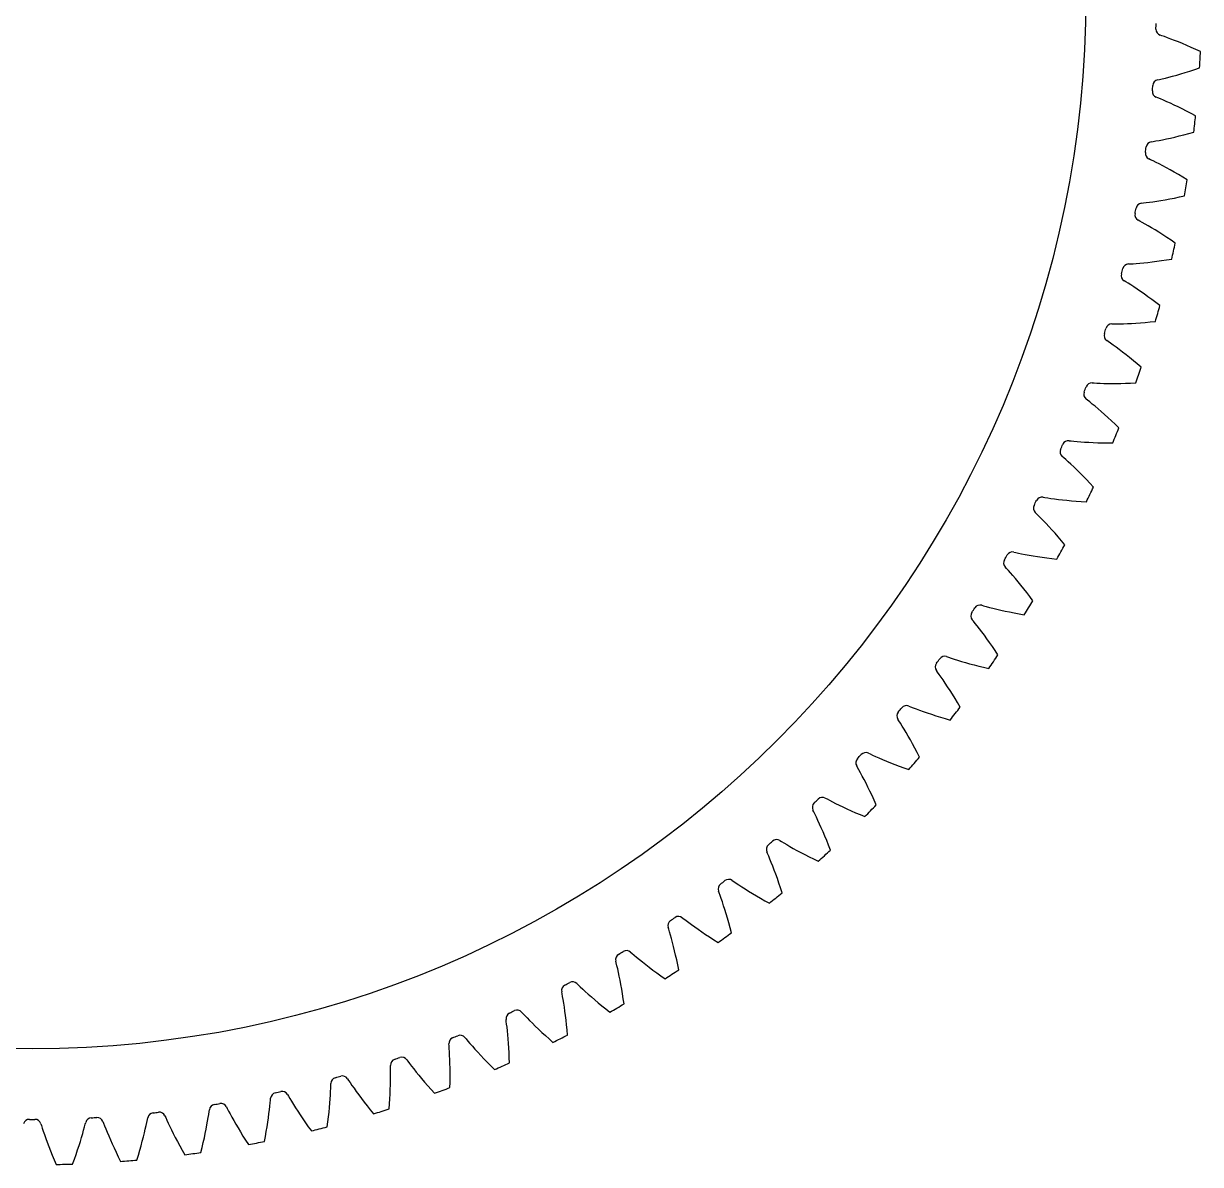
# Model space of a CAD drawing. Header units: millimetres. Extents: x -58 to 58, y -58 to 58.
# Drawn here: x -0.4 to 57.9, y -58 to -1.4 of the extents above; entities that cross this region are included whole.
import ezdxf

# ---------------------------------------------------------------- set-up
doc = ezdxf.new("R2010")
doc.units = ezdxf.units.MM

msp = doc.modelspace()

# ---------------------------------------------------------------- linework, layer by layer
at = {"layer": 'bore'}
msp.add_circle((0, 0), 52.25, dxfattribs=at)
at = {"layer": 'thin_ring_external'}
for p, q in [((56.02067, -2.001483), (55.931717, -1.969086)), ((56.150771, -2.047396), (56.02067, -2.001483)), ((56.302718, -2.10253), (56.150771, -2.047396)), ((56.4708, -2.165379), (56.302718, -2.10253)), ((56.651951, -2.235262), (56.4708, -2.165379)), ((56.844199, -2.311819), (56.651951, -2.235262)), ((57.046149, -2.394844), (56.844199, -2.311819)), ((57.256747, -2.48422), (57.046149, -2.394844)), ((57.475164, -2.579883), (57.256747, -2.48422)), ((57.700723, -2.681799), (57.475164, -2.579883)), ((57.932859, -2.789959), (57.700723, -2.681799)), ((56.192294, -4.103993), (56.36627, -4.060016)), ((56.36627, -4.060016), (56.554009, -4.010485)), ((56.554009, -4.010485), (56.753513, -3.955542)), ((56.753513, -3.955542), (56.96337, -3.895236)), ((56.96337, -3.895236), (57.182522, -3.82957)), ((57.182522, -3.82957), (57.410137, -3.758516)), ((57.410137, -3.758516), (57.645539, -3.682031)), ((57.645539, -3.682031), (57.888164, -3.600065)), ((55.808865, -4.195813), (55.900842, -4.173399)), ((55.900842, -4.173399), (56.035204, -4.142076)), ((56.035204, -4.142076), (56.192294, -4.103993)), ((55.825346, -5.084497), (55.738313, -5.047249)), ((55.95272, -5.137508), (55.825346, -5.084497)), ((56.101399, -5.200928), (55.95272, -5.137508)), ((56.265764, -5.272941), (56.101399, -5.200928)), ((56.44279, -5.352697), (56.265764, -5.272941)), ((56.63053, -5.439728), (56.44279, -5.352697)), ((56.827599, -5.533752), (56.63053, -5.439728)), ((57.032954, -5.634594), (56.827599, -5.533752)), ((57.245769, -5.742143), (57.032954, -5.634594)), ((57.465371, -5.856331), (57.245769, -5.742143)), ((57.691196, -5.977114), (57.465371, -5.856331)), ((56.662292, -7.027306), (56.884729, -6.973812)), ((56.884729, -6.973812), (57.115912, -6.915404)), ((57.115912, -6.915404), (57.35517, -6.852004)), ((57.35517, -6.852004), (57.601942, -6.783527)), ((55.492982, -7.263827), (55.586054, -7.246514)), ((55.586054, -7.246514), (55.721938, -7.222641)), ((55.721938, -7.222641), (55.880887, -7.193269)), ((55.880887, -7.193269), (56.057022, -7.158942)), ((56.057022, -7.158942), (56.247204, -7.119829)), ((56.247204, -7.119829), (56.449432, -7.075959)), ((56.449432, -7.075959), (56.662292, -7.027306)), ((55.460483, -8.15207), (55.375633, -8.110084)), ((55.584743, -8.212016), (55.460483, -8.15207)), ((55.729703, -8.283531), (55.584743, -8.212016)), ((55.889851, -8.364489), (55.729703, -8.283531)), ((56.062215, -8.453876), (55.889851, -8.364489)), ((56.244875, -8.551117), (56.062215, -8.453876)), ((56.436465, -8.655854), (56.244875, -8.551117)), ((56.635953, -8.767856), (56.436465, -8.655854)), ((56.84252, -8.886965), (56.635953, -8.767856)), ((57.055499, -9.013076), (56.84252, -8.886965)), ((57.274327, -9.146117), (57.055499, -9.013076)), ((55.008569, -10.309782), (55.102453, -10.297621)), ((55.102453, -10.297621), (55.239446, -10.28127)), ((55.239446, -10.28127), (55.399772, -10.260699)), ((55.399772, -10.260699), (55.57753, -10.236127)), ((55.57753, -10.236127), (55.769579, -10.20755)), ((55.769579, -10.20755), (55.973915, -10.174887)), ((55.973915, -10.174887), (56.189133, -10.138034)), ((56.189133, -10.138034), (56.414179, -10.096875)), ((56.414179, -10.096875), (56.648229, -10.051291)), ((56.648229, -10.051291), (56.890615, -10.001167)), ((56.890615, -10.001167), (57.140785, -9.946389)), ((54.927188, -11.194885), (54.84478, -11.148288)), ((55.047957, -11.261586), (54.927188, -11.194885)), ((55.188757, -11.340977), (55.047957, -11.261586)), ((55.344203, -11.430634), (55.188757, -11.340977)), ((55.51138, -11.529381), (55.344203, -11.430634)), ((55.688406, -11.636536), (55.51138, -11.529381)), ((55.873936, -11.751669), (55.688406, -11.636536)), ((56.066951, -11.87449), (55.873936, -11.751669)), ((56.266643, -12.004798), (56.066951, -11.87449)), ((56.472351, -12.14245), (56.266643, -12.004798)), ((56.683518, -12.287343), (56.472351, -12.14245)), ((54.357096, -13.324425), (54.451508, -13.317455)), ((54.451508, -13.317455), (54.589194, -13.308675)), ((54.589194, -13.308675), (54.750409, -13.296968)), ((54.750409, -13.296968), (54.929251, -13.282226)), ((54.929251, -13.282226), (55.122582, -13.264271)), ((55.122582, -13.264271), (55.328408, -13.242914)), ((55.328408, -13.242914), (55.545329, -13.217973)), ((55.545329, -13.217973), (55.772301, -13.189273)), ((55.772301, -13.189273), (56.008506, -13.156652)), ((56.008506, -13.156652), (56.253286, -13.119957)), ((56.253286, -13.119957), (56.506094, -13.079043)), ((54.22708, -14.203701), (54.147365, -14.152636)), ((54.343992, -14.276954), (54.22708, -14.203701)), ((54.480205, -14.363981), (54.343992, -14.276954)), ((54.630475, -14.462065), (54.480205, -14.363981)), ((54.791959, -14.569871), (54.630475, -14.462065)), ((54.962813, -14.686616), (54.791959, -14.569871)), ((55.141719, -14.811794), (54.962813, -14.686616)), ((55.327675, -14.945061), (55.141719, -14.811794)), ((55.519885, -15.086172), (55.327675, -14.945061)), ((55.717698, -15.234947), (55.519885, -15.086172)), ((55.920563, -15.391253), (55.717698, -15.234947)), ((53.540543, -16.298603), (53.635196, -16.296844)), ((53.635196, -16.296844), (53.773156, -16.295663)), ((53.773156, -16.295663), (53.934772, -16.292854)), ((53.934772, -16.292854), (54.114154, -16.287986)), ((54.114154, -16.287986), (54.308181, -16.280709)), ((54.308181, -16.280709), (54.51487, -16.270723)), ((54.51487, -16.270723), (54.732836, -16.25777)), ((54.732836, -16.25777), (54.961044, -16.241617)), ((54.961044, -16.241617), (55.198688, -16.222057)), ((55.198688, -16.222057), (55.445117, -16.198902)), ((55.445117, -16.198902), (55.699795, -16.171977)), ((53.362287, -17.169382), (53.285506, -17.114003)), ((53.474986, -17.248963), (53.362287, -17.169382)), ((53.606198, -17.343362), (53.474986, -17.248963)), ((53.750837, -17.449575), (53.606198, -17.343362)), ((53.906137, -17.566113), (53.750837, -17.449575)), ((54.0703, -17.692093), (53.906137, -17.566113)), ((54.242039, -17.826937), (54.0703, -17.692093)), ((54.420371, -17.970245), (54.242039, -17.826937)), ((54.604516, -18.12173), (54.420371, -17.970245)), ((54.793832, -18.281176), (54.604516, -18.12173)), ((54.987779, -18.44842), (54.793832, -18.281176)), ((52.561389, -19.223282), (52.655995, -19.226741)), ((52.655995, -19.226741), (52.79381, -19.233161)), ((52.79381, -19.233161), (52.955336, -19.239259)), ((52.955336, -19.239259), (53.134714, -19.244281)), ((53.134714, -19.244281), (53.328847, -19.247703)), ((53.328847, -19.247703), (53.535773, -19.249119)), ((53.535773, -19.249119), (53.754121, -19.248192)), ((53.754121, -19.248192), (53.982872, -19.244635)), ((53.982872, -19.244635), (54.221233, -19.238197)), ((54.221233, -19.238197), (54.468564, -19.228652)), ((54.468564, -19.228652), (54.724338, -19.215797)), ((52.335435, -20.082919), (52.261821, -20.023394)), ((52.443579, -20.168588), (52.335435, -20.082919)), ((52.569391, -20.270071), (52.443579, -20.168588)), ((52.707959, -20.384092), (52.569391, -20.270071)), ((52.856604, -20.509008), (52.707959, -20.384092)), ((53.013578, -20.643839), (52.856604, -20.509008)), ((53.177627, -20.787939), (53.013578, -20.643839)), ((53.347794, -20.940854), (53.177627, -20.787939)), ((53.523314, -21.102253), (53.347794, -20.940854)), ((53.70356, -21.271886), (53.523314, -21.102253)), ((53.887998, -21.44956), (53.70356, -21.271886)), ((51.422608, -22.089581), (51.51688, -22.098246)), ((51.51688, -22.098246), (51.654132, -22.112248)), ((51.654132, -22.112248), (51.815076, -22.127235)), ((51.815076, -22.127235), (51.993905, -22.142131)), ((51.993905, -22.142131), (52.187555, -22.156242)), ((52.187555, -22.156242), (52.394089, -22.169055)), ((52.394089, -22.169055), (52.612157, -22.180158)), ((52.612157, -22.180158), (52.840756, -22.189208)), ((52.840756, -22.189208), (53.079109, -22.19591)), ((53.079109, -22.19591), (53.326591, -22.200005)), ((53.326591, -22.200005), (53.582685, -22.201259)), ((51.149641, -22.935465), (51.079418, -22.871976)), ((51.252902, -23.026962), (51.149641, -22.935465)), ((51.372932, -23.135222), (51.252902, -23.026962)), ((51.505009, -23.256702), (51.372932, -23.135222)), ((51.646546, -23.389617), (51.505009, -23.256702)), ((51.795854, -23.532891), (51.646546, -23.389617)), ((51.951717, -23.685809), (51.795854, -23.532891)), ((52.113201, -23.847866), (51.951717, -23.685809)), ((52.279564, -24.018689), (52.113201, -23.847866)), ((52.450191, -24.197994), (52.279564, -24.018689)), ((52.624562, -24.385558), (52.450191, -24.197994)), ((50.127658, -24.888795), (50.221309, -24.90264)), ((50.221309, -24.90264), (50.357582, -24.924182)), ((50.357582, -24.924182), (50.517456, -24.948012)), ((50.517456, -24.948012), (50.695193, -24.972736)), ((50.695193, -24.972736), (50.887771, -24.997494)), ((50.887771, -24.997494), (51.093285, -25.021665)), ((51.093285, -25.021665), (51.310411, -25.044764)), ((51.310411, -25.044764), (51.538165, -25.066393)), ((51.538165, -25.066393), (51.775787, -25.086215)), ((51.775787, -25.086215), (52.022667, -25.103937)), ((49.808508, -25.718357), (49.741889, -25.651096)), ((52.022667, -25.103937), (52.278302, -25.119297)), ((49.906571, -25.815403), (49.808508, -25.718357)), ((50.020456, -25.930111), (49.906571, -25.815403)), ((50.14564, -26.058683), (50.020456, -25.930111)), ((50.27964, -26.199193), (50.14564, -26.058683)), ((50.420829, -26.350475), (50.27964, -26.199193)), ((50.568031, -26.511747), (50.420829, -26.350475)), ((50.720343, -26.682453), (50.568031, -26.511747)), ((50.877043, -26.862181), (50.720343, -26.682453)), ((51.037533, -27.050613), (50.877043, -26.862181)), ((51.201307, -27.247498), (51.037533, -27.050613)), ((48.680472, -27.612422), (48.773218, -27.631405)), ((48.773218, -27.631405), (48.908097, -27.660421)), ((48.908097, -27.660421), (49.066416, -27.693022)), ((49.066416, -27.693022), (49.242521, -27.7275)), ((49.242521, -27.7275), (49.433443, -27.762829)), ((49.433443, -27.762829), (49.637314, -27.798284)), ((49.637314, -27.798284), (49.852837, -27.833309)), ((49.852837, -27.833309), (50.079053, -27.867452)), ((50.079053, -27.867452), (50.315223, -27.900334)), ((50.315223, -27.900334), (50.560751, -27.931629)), ((50.560751, -27.931629), (50.815153, -27.961049)), ((48.316108, -28.423144), (48.253295, -28.352314)), ((48.408676, -28.525444), (48.316108, -28.423144)), ((48.516069, -28.646251), (48.408676, -28.525444)), ((48.63398, -28.781524), (48.516069, -28.646251)), ((48.760037, -28.929203), (48.63398, -28.781524)), ((48.892677, -29.088032), (48.760037, -28.929203)), ((49.030771, -29.257168), (48.892677, -29.088032)), ((49.173448, -29.436006), (49.030771, -29.257168)), ((49.32001, -29.624094), (49.173448, -29.436006)), ((49.469876, -29.821081), (49.32001, -29.624094)), ((47.085445, -30.252191), (47.177005, -30.276254)), ((47.177005, -30.276254), (47.310081, -30.312657)), ((47.310081, -30.312657), (47.466363, -30.35393)), ((49.622555, -30.026689), (49.469876, -29.821081)), ((47.466363, -30.35393), (47.640301, -30.398057)), ((47.640301, -30.398057), (47.828987, -30.443849)), ((47.828987, -30.443849), (48.030595, -30.490482)), ((48.030595, -30.490482), (48.243861, -30.537326)), ((48.243861, -30.537326), (48.467854, -30.583879)), ((48.467854, -30.583879), (48.701853, -30.629721)), ((48.701853, -30.629721), (48.945285, -30.674494)), ((48.945285, -30.674494), (49.197679, -30.717883)), ((46.676973, -31.04161), (46.618158, -30.967428)), ((46.763765, -31.148854), (46.676973, -31.04161)), ((46.86434, -31.275394), (46.763765, -31.148854)), ((46.974621, -31.416957), (46.86434, -31.275394)), ((47.09235, -31.571356), (46.974621, -31.416957)), ((47.21604, -31.737251), (47.09235, -31.571356)), ((47.344607, -31.913737), (47.21604, -31.737251)), ((47.477215, -32.100163), (47.344607, -31.913737)), ((47.613193, -32.296039), (47.477215, -32.100163)), ((47.75198, -32.500982), (47.613193, -32.296039)), ((47.893101, -32.714689), (47.75198, -32.500982)), ((45.347421, -32.800086), (45.437516, -32.829156)), ((45.437516, -32.829156), (45.568385, -32.872834)), ((45.568385, -32.872834), (45.722156, -32.922654)), ((45.722156, -32.922654), (45.893399, -32.976295)), ((45.893399, -32.976295), (46.079276, -33.032413)), ((46.079276, -33.032413), (46.278009, -33.09008)), ((46.278009, -33.09008), (46.488371, -33.148602)), ((46.488371, -33.148602), (46.709459, -33.207423)), ((46.709459, -33.207423), (46.940577, -33.266086)), ((44.896082, -33.565804), (44.841443, -33.488494)), ((44.976835, -33.677667), (44.896082, -33.565804)), ((45.070286, -33.809555), (44.976835, -33.677667)), ((45.172601, -33.956977), (45.070286, -33.809555)), ((46.940577, -33.266086), (47.181173, -33.324201)), ((47.181173, -33.324201), (47.430794, -33.381429)), ((45.281646, -34.117627), (45.172601, -33.956977)), ((45.396009, -34.290084), (45.281646, -34.117627)), ((45.514658, -34.473385), (45.396009, -34.290084)), ((45.636796, -34.666833), (45.514658, -34.473385)), ((45.761777, -34.869902), (45.636796, -34.666833)), ((45.889063, -35.08218), (45.761777, -34.869902)), ((43.471679, -35.248367), (43.560036, -35.282356)), ((43.560036, -35.282356), (43.688299, -35.333177)), ((43.688299, -35.333177), (43.839092, -35.391392)), ((43.839092, -35.391392), (44.007121, -35.454386)), ((44.007121, -35.454386), (44.189624, -35.520658)), ((44.189624, -35.520658), (44.384878, -35.589185)), ((44.384878, -35.589185), (44.591697, -35.659206)), ((46.018197, -35.303336), (45.889063, -35.08218)), ((42.978843, -35.988059), (42.928546, -35.907857)), ((43.053311, -36.104201), (42.978843, -35.988059)), ((43.139355, -36.241036), (43.053311, -36.104201)), ((44.591697, -35.659206), (44.809208, -35.730118)), ((44.809208, -35.730118), (45.036744, -35.801424)), ((45.036744, -35.801424), (45.273774, -35.872704)), ((45.273774, -35.872704), (45.519863, -35.943596)), ((43.233393, -36.393872), (43.139355, -36.241036)), ((43.333423, -36.560285), (43.233393, -36.393872)), ((43.438112, -36.73878), (43.333423, -36.560285)), ((43.546484, -36.928338), (43.438112, -36.73878)), ((43.657779, -37.128221), (43.546484, -36.928338)), ((43.771383, -37.337867), (43.657779, -37.128221)), ((43.886783, -37.556834), (43.771383, -37.337867)), ((41.463914, -37.5896), (41.550264, -37.628406)), ((41.550264, -37.628406), (41.675534, -37.686215)), ((41.675534, -37.686215), (41.822891, -37.752649)), ((41.822891, -37.752649), (41.987194, -37.824803)), ((41.987194, -37.824803), (42.165769, -37.901027)), ((42.165769, -37.901027), (42.356952, -37.980207)), ((44.003537, -37.784768), (43.886783, -37.556834)), ((40.931079, -38.30102), (40.885276, -38.218169)), ((40.999036, -38.421088), (40.931079, -38.30102)), ((41.077411, -38.562455), (40.999036, -38.421088)), ((42.356952, -37.980207), (42.559599, -38.061515)), ((42.559599, -38.061515), (42.772874, -38.144301)), ((42.772874, -38.144301), (42.996137, -38.228033)), ((42.996137, -38.228033), (43.228879, -38.312263)), ((43.228879, -38.312263), (43.47069, -38.396603)), ((41.162887, -38.720239), (41.077411, -38.562455)), ((41.253598, -38.89191), (41.162887, -38.720239)), ((41.348295, -39.075901), (41.253598, -38.89191)), ((41.44606, -39.271142), (41.348295, -39.075901)), ((41.546175, -39.476852), (41.44606, -39.271142)), ((41.648058, -39.692437), (41.546175, -39.476852)), ((39.330225, -39.816675), (39.414306, -39.860178)), ((39.414306, -39.860178), (39.536201, -39.924801)), ((39.536201, -39.924801), (39.679675, -39.999251)), ((39.679675, -39.999251), (39.839753, -40.080347)), ((39.839753, -40.080347), (40.013858, -40.166293)), ((40.013858, -40.166293), (40.200389, -40.255885)), ((40.200389, -40.255885), (40.39825, -40.348232)), ((41.751219, -39.917429), (41.648058, -39.692437)), ((41.85524, -40.151449), (41.751219, -39.917429)), ((38.759009, -40.497662), (38.717839, -40.412414)), ((38.820248, -40.621291), (38.759009, -40.497662)), ((38.890716, -40.766762), (38.820248, -40.621291)), ((38.96737, -40.929014), (38.890716, -40.766762)), ((40.39825, -40.348232), (40.60664, -40.442641)), ((40.60664, -40.442641), (40.824951, -40.538545)), ((40.824951, -40.538545), (41.0527, -40.635468)), ((41.0527, -40.635468), (41.289497, -40.733002)), ((39.048487, -41.105421), (38.96737, -40.929014)), ((39.132904, -41.29435), (39.048487, -41.105421)), ((39.219765, -41.49468), (39.132904, -41.29435)), ((37.077091, -41.922828), (37.158648, -41.970897)), ((37.158648, -41.970897), (37.276798, -42.042136)), ((39.308396, -41.705593), (39.219765, -41.49468)), ((39.398248, -41.926463), (39.308396, -41.705593)), ((39.488859, -42.156796), (39.398248, -41.926463)), ((36.469228, -42.571314), (36.432817, -42.483927)), ((36.523564, -42.698129), (36.469228, -42.571314)), ((37.276798, -42.042136), (37.415952, -42.124377)), ((37.415952, -42.124377), (37.571321, -42.214168)), ((37.571321, -42.214168), (37.740427, -42.309575)), ((37.740427, -42.309575), (37.921739, -42.409306)), ((37.921739, -42.409306), (38.114212, -42.512413)), ((38.114212, -42.512413), (38.317085, -42.618159)), ((39.579831, -42.396191), (39.488859, -42.156796)), ((36.585912, -42.84726), (36.523564, -42.698129)), ((36.653511, -43.013489), (36.585912, -42.84726)), ((36.724787, -43.194097), (36.653511, -43.013489)), ((38.317085, -42.618159), (38.529781, -42.725943)), ((38.529781, -42.725943), (38.751845, -42.835265)), ((38.751845, -42.835265), (38.98291, -42.945695)), ((36.798668, -43.387389), (36.724787, -43.194097)), ((36.874362, -43.5922), (36.798668, -43.387389)), ((36.951239, -43.807675), (36.874362, -43.5922)), ((34.711355, -43.901663), (34.790141, -43.954152)), ((34.790141, -43.954152), (34.904186, -44.031791)), ((34.904186, -44.031791), (35.038599, -44.121573)), ((35.038599, -44.121573), (35.188785, -44.219787)), ((35.188785, -44.219787), (35.352379, -44.324364)), ((35.352379, -44.324364), (35.527922, -44.433932)), ((37.028788, -44.03316), (36.951239, -43.807675)), ((37.106572, -44.268135), (37.028788, -44.03316)), ((37.184218, -44.512177), (37.106572, -44.268135)), ((34.068692, -44.515678), (34.03715, -44.426418)), ((34.115959, -44.645293), (34.068692, -44.515678)), ((34.169997, -44.797633), (34.115959, -44.645293)), ((34.228337, -44.967334), (34.169997, -44.797633)), ((35.527922, -44.433932), (35.714422, -44.547485)), ((35.714422, -44.547485), (35.911162, -44.664246)), ((35.911162, -44.664246), (36.117598, -44.783584)), ((36.117598, -44.783584), (36.333302, -44.904973)), ((36.333302, -44.904973), (36.557933, -45.027964)), ((34.289555, -45.151594), (34.228337, -44.967334)), ((34.352676, -45.348662), (34.289555, -45.151594)), ((34.416972, -45.557332), (34.352676, -45.348662)), ((32.240202, -45.74717), (32.315977, -45.803919)), ((32.315977, -45.803919), (32.425572, -45.887723)), ((32.425572, -45.887723), (32.554835, -45.984773)), ((32.554835, -45.984773), (32.699383, -46.091111)), ((32.699383, -46.091111), (32.856967, -46.204542)), ((34.481863, -45.776715), (34.416972, -45.557332)), ((34.546872, -46.006129), (34.481863, -45.776715)), ((34.611594, -46.245032), (34.546872, -46.006129)), ((31.56469, -46.32485), (31.538113, -46.233988)), ((31.604745, -46.456872), (31.56469, -46.32485)), ((31.650309, -46.611958), (31.604745, -46.456872)), ((31.699212, -46.784614), (31.650309, -46.611958)), ((32.856967, -46.204542), (33.026207, -46.323613)), ((33.026207, -46.323613), (33.206169, -46.447268)), ((33.206169, -46.447268), (33.396179, -46.57469)), ((33.396179, -46.57469), (33.595727, -46.705218)), ((34.675678, -46.492982), (34.611594, -46.245032)), ((31.750186, -46.971966), (31.699212, -46.784614)), ((31.802356, -47.172213), (31.750186, -46.971966)), ((31.855059, -47.384107), (31.802356, -47.172213)), ((33.595727, -46.705218), (33.804416, -46.838306)), ((33.804416, -46.838306), (34.021931, -46.973484)), ((29.671137, -47.453744), (29.74367, -47.514581)), ((29.74367, -47.514581), (29.848483, -47.604296)), ((29.848483, -47.604296), (29.972203, -47.708319)), ((29.972203, -47.708319), (30.110673, -47.822458)), ((30.110673, -47.822458), (30.261769, -47.944398)), ((31.907766, -47.606732), (31.855059, -47.384107)), ((31.960039, -47.839379), (31.907766, -47.606732)), ((32.011502, -48.081485), (31.960039, -47.839379)), ((28.964827, -47.993334), (28.943296, -47.901146)), ((28.997549, -48.127363), (28.964827, -47.993334)), ((29.0345, -48.284723), (28.997549, -48.127363)), ((29.073818, -48.459811), (29.0345, -48.284723)), ((30.261769, -47.944398), (30.424193, -48.072611)), ((30.424193, -48.072611), (30.59707, -48.205992)), ((30.59707, -48.205992), (30.779772, -48.343688)), ((30.779772, -48.343688), (30.971826, -48.485011)), ((32.06183, -48.332588), (32.011502, -48.081485)), ((27.011961, -49.016203), (27.081033, -49.080944)), ((29.114394, -48.649687), (29.073818, -48.459811)), ((29.155453, -48.852503), (29.114394, -48.649687)), ((29.196403, -49.066979), (29.155453, -48.852503)), ((30.971826, -48.485011), (31.172868, -48.629392)), ((31.172868, -48.629392), (31.382605, -48.776348)), ((26.277, -49.516065), (26.26058, -49.422831)), ((26.302288, -49.651692), (26.277, -49.516065)), ((27.081033, -49.080944), (27.180744, -49.176295)), ((27.180744, -49.176295), (27.298546, -49.286976)), ((27.298546, -49.286976), (27.430519, -49.40857)), ((27.430519, -49.40857), (27.574668, -49.538648)), ((27.574668, -49.538648), (27.729782, -49.675615)), ((29.236766, -49.292169), (29.196403, -49.066979)), ((29.276144, -49.527343), (29.236766, -49.292169)), ((29.314192, -49.771916), (29.276144, -49.527343)), ((26.330515, -49.810849), (26.302288, -49.651692)), ((26.360127, -49.987837), (26.330515, -49.810849)), ((26.390182, -50.17966), (26.360127, -49.987837)), ((26.420006, -50.38443), (26.390182, -50.17966)), ((27.729782, -49.675615), (27.895049, -49.818316)), ((27.895049, -49.818316), (28.069888, -49.965867)), ((28.069888, -49.965867), (28.253865, -50.117555)), ((28.253865, -50.117555), (28.446648, -50.272793)), ((29.35061, -50.02541), (29.314192, -49.771916)), ((24.270751, -50.429801), (24.336152, -50.498248)), ((24.336152, -50.498248), (24.430459, -50.598948)), ((24.430459, -50.598948), (24.541985, -50.715951)), ((24.541985, -50.715951), (24.667058, -50.84463)), ((26.449079, -50.600836), (26.420006, -50.38443)), ((26.476976, -50.827908), (26.449079, -50.600836)), ((28.446648, -50.272793), (28.647971, -50.431079)), ((23.509369, -50.888416), (23.49811, -50.794419)), ((23.527148, -51.025231), (23.509369, -50.888416)), ((23.546564, -51.185701), (23.527148, -51.025231)), ((23.566382, -51.364052), (23.546564, -51.185701)), ((24.667058, -50.84463), (24.803823, -50.982451)), ((24.803823, -50.982451), (24.951157, -51.127755)), ((24.951157, -51.127755), (25.108311, -51.279344)), ((25.108311, -51.279344), (25.274756, -51.436302)), ((26.503338, -51.064894), (26.476976, -50.827908)), ((26.527855, -51.311191), (26.503338, -51.064894)), ((26.550254, -51.566307), (26.527855, -51.311191)), ((21.455832, -51.690246), (21.517362, -51.762192)), ((21.517362, -51.762192), (21.605979, -51.867934)), ((21.605979, -51.867934), (21.71089, -51.990902)), ((23.585824, -51.557239), (23.566382, -51.364052)), ((23.604322, -51.763341), (23.585824, -51.557239)), ((23.62143, -51.98102), (23.604322, -51.763341)), ((25.274756, -51.436302), (25.450098, -51.597895)), ((25.450098, -51.597895), (25.634037, -51.763516)), ((25.634037, -51.763516), (25.826334, -51.932653)), ((20.670342, -52.106222), (20.664278, -52.011747)), ((20.680557, -52.243808), (20.670342, -52.106222)), ((20.691104, -52.405104), (20.680557, -52.243808)), ((20.701066, -52.584275), (20.691104, -52.405104)), ((21.71089, -51.990902), (21.828685, -52.126276)), ((21.828685, -52.126276), (21.95765, -52.271422)), ((21.95765, -52.271422), (22.096755, -52.424621)), ((22.096755, -52.424621), (22.245321, -52.584638)), ((23.636775, -52.209284), (23.62143, -51.98102)), ((23.650042, -52.447362), (23.636775, -52.209284)), ((23.660954, -52.694636), (23.650042, -52.447362)), ((17.768539, -53.165782), (17.767689, -53.071117)), ((18.575752, -52.793709), (18.633225, -52.868935)), ((18.633225, -52.868935), (18.715882, -52.979398)), ((18.715882, -52.979398), (18.81386, -53.107959)), ((20.709836, -52.77824), (20.701066, -52.584275)), ((20.716953, -52.985049), (20.709836, -52.77824)), ((20.722043, -53.20334), (20.716953, -52.985049)), ((22.245321, -52.584638), (22.402866, -52.750527)), ((22.402866, -52.750527), (22.56904, -52.921533)), ((22.56904, -52.921533), (22.743575, -53.097036)), ((22.743575, -53.097036), (22.926264, -53.276509)), ((23.669265, -52.950598), (23.660954, -52.694636)), ((17.771159, -53.303722), (17.768539, -53.165782)), ((17.770953, -53.838956), (17.772882, -53.644802)), ((17.772805, -53.465354), (17.771159, -53.303722)), ((17.772882, -53.644802), (17.772805, -53.465354)), ((18.81386, -53.107959), (18.924019, -53.249617)), ((18.924019, -53.249617), (19.044792, -53.401647)), ((19.044792, -53.401647), (19.175247, -53.562276)), ((19.175247, -53.562276), (19.314772, -53.730234)), ((20.724791, -53.432102), (20.722043, -53.20334)), ((20.722196, -53.918049), (20.724922, -53.670549)), ((20.724922, -53.670549), (20.724791, -53.432102)), ((14.80053, -54.363232), (14.807791, -54.201755)), ((14.807791, -54.201755), (14.812774, -54.06388)), ((14.812774, -54.06388), (14.81714, -53.969312)), ((15.639257, -53.736839), (15.6925, -53.815117)), ((15.6925, -53.815117), (15.768946, -53.929966)), ((15.768946, -53.929966), (15.859693, -54.063729)), ((15.859693, -54.063729), (15.961881, -54.21124)), ((15.961881, -54.21124), (16.074096, -54.369692)), ((17.749866, -54.492649), (17.759724, -54.264082)), ((17.759724, -54.264082), (17.766667, -54.045842)), ((17.766667, -54.045842), (17.770953, -53.838956)), ((19.314772, -53.730234), (19.46294, -53.904549)), ((19.46294, -53.904549), (19.619441, -54.084451)), ((19.619441, -54.084451), (19.784043, -54.269302)), ((19.784043, -54.269302), (19.956567, -54.458566)), ((20.716394, -54.174081), (20.722196, -53.918049)), ((11.799453, -54.935178), (11.812023, -54.797787)), ((11.812023, -54.797787), (11.821592, -54.703603)), ((12.655267, -54.516772), (12.704117, -54.597864)), ((12.704117, -54.597864), (12.77412, -54.71675)), ((12.77412, -54.71675), (12.857361, -54.855309)), ((12.857361, -54.855309), (12.951267, -55.008225)), ((14.762424, -54.9425), (14.778101, -54.736164)), ((14.778101, -54.736164), (14.790722, -54.542412)), ((14.790722, -54.542412), (14.80053, -54.363232)), ((16.074096, -54.369692), (16.195504, -54.537264)), ((16.195504, -54.537264), (16.325564, -54.712653)), ((16.325564, -54.712653), (16.463905, -54.894866)), ((17.720505, -54.977715), (17.736862, -54.730741)), ((17.736862, -54.730741), (17.749866, -54.492649)), ((8.75528, -55.501766), (8.775399, -55.365276)), ((8.775399, -55.365276), (8.790142, -55.271762)), ((9.632844, -55.13114), (9.677152, -55.2148)), ((9.677152, -55.2148), (9.740499, -55.337361)), ((9.740499, -55.337361), (9.815981, -55.480295)), ((11.740368, -55.467141), (11.763643, -55.274378)), ((11.763643, -55.274378), (11.783307, -55.09601)), ((11.783307, -55.09601), (11.799453, -54.935178)), ((12.951267, -55.008225), (13.054583, -55.172618)), ((13.054583, -55.172618), (13.166575, -55.346624)), ((13.166575, -55.346624), (13.286777, -55.528911)), ((14.694935, -55.624717), (14.721035, -55.387703)), ((14.721035, -55.387703), (14.743469, -55.160027)), ((14.743469, -55.160027), (14.762424, -54.9425)), ((16.463905, -54.894866), (16.610258, -55.083115)), ((16.610258, -55.083115), (16.764427, -55.276753)), ((16.764427, -55.276753), (16.926263, -55.475234)), ((17.700608, -55.233038), (17.720505, -54.977715)), ((0.427177, -55.964737), (0.457111, -56.054549)), ((2.59649, -56.12806), (2.631503, -55.994612)), ((2.631503, -55.994612), (2.656444, -55.903287)), ((3.5095, -55.856223), (3.544336, -55.94425)), ((3.544336, -55.94425), (3.593817, -56.073036)), ((5.650777, -56.057875), (5.684517, -55.899796)), ((5.684517, -55.899796), (5.712125, -55.764621)), ((5.712125, -55.764621), (5.731997, -55.672062)), ((6.581165, -55.578076), (6.620797, -55.66405)), ((6.620797, -55.66405), (6.677297, -55.789915)), ((6.677297, -55.789915), (6.74479, -55.93679)), ((6.74479, -55.93679), (6.821305, -56.099108)), ((8.66698, -56.029666), (8.700839, -55.838477)), ((8.700839, -55.838477), (8.730299, -55.661464)), ((8.730299, -55.661464), (8.75528, -55.501766)), ((9.815981, -55.480295), (9.901321, -55.638152)), ((9.901321, -55.638152), (9.995424, -55.807987)), ((9.995424, -55.807987), (10.097661, -55.987898)), ((10.097661, -55.987898), (10.207637, -56.17653)), ((11.647497, -56.114546), (11.682439, -55.888452)), ((11.682439, -55.888452), (11.713348, -55.6723)), ((11.713348, -55.6723), (11.740368, -55.467141)), ((13.286777, -55.528911), (13.414869, -55.718469)), ((13.414869, -55.718469), (13.55063, -55.914495)), ((13.55063, -55.914495), (13.693898, -56.116331)), ((14.631065, -56.124254), (14.664998, -55.870415)), ((14.664998, -55.870415), (14.694935, -55.624717)), ((0.457111, -56.054549), (0.499421, -56.185865)), ((0.499421, -56.185865), (0.550347, -56.339274)), ((0.550347, -56.339274), (0.608541, -56.509024)), ((0.608541, -56.509024), (0.673406, -56.692032)), ((2.450653, -56.643042), (2.505339, -56.456739)), ((2.505339, -56.456739), (2.554093, -56.284041)), ((2.554093, -56.284041), (2.59649, -56.12806)), ((3.593817, -56.073036), (3.653116, -56.223406)), ((3.653116, -56.223406), (3.720572, -56.389693)), ((3.720572, -56.389693), (3.795421, -56.56885)), ((3.795421, -56.56885), (3.877245, -56.758915)), ((5.517846, -56.622971), (5.56727, -56.42203)), ((5.56727, -56.42203), (5.61161, -56.232997)), ((5.61161, -56.232997), (5.650777, -56.057875)), ((6.821305, -56.099108), (6.905909, -56.273869)), ((6.905909, -56.273869), (6.998079, -56.459139)), ((6.998079, -56.459139), (7.097498, -56.653543)), ((8.538585, -56.670972), (8.58593, -56.447145)), ((8.58593, -56.447145), (8.628699, -56.233025)), ((8.628699, -56.233025), (8.66698, -56.029666)), ((10.207637, -56.17653), (10.325093, -56.372856)), ((10.325093, -56.372856), (10.449849, -56.576063)), ((10.449849, -56.576063), (10.581781, -56.785486)), ((11.517089, -56.845023), (11.564953, -56.593439)), ((11.564953, -56.593439), (11.608379, -56.349763)), ((11.608379, -56.349763), (11.647497, -56.114546)), ((13.693898, -56.116331), (13.844555, -56.323426)), ((0.673406, -56.692032), (0.744636, -56.886317)), ((0.744636, -56.886317), (0.822066, -57.090478)), ((0.822066, -57.090478), (0.905605, -57.303458)), ((2.252489, -57.266332), (2.324169, -57.049072)), ((2.324169, -57.049072), (2.390234, -56.840956)), ((2.390234, -56.840956), (2.450653, -56.643042)), ((3.877245, -56.758915), (3.965804, -56.958501)), ((3.965804, -56.958501), (4.060949, -57.166556)), ((4.060949, -57.166556), (4.162594, -57.382254)), ((5.338987, -57.284775), (5.403743, -57.055289)), ((5.403743, -57.055289), (5.463346, -56.834411)), ((5.463346, -56.834411), (5.517846, -56.622971)), ((7.097498, -56.653543), (7.20396, -56.856041)), ((7.20396, -56.856041), (7.317333, -57.065812)), ((7.317333, -57.065812), (7.437527, -57.282184)), ((8.368135, -57.393156), (8.429786, -57.14459)), ((8.429786, -57.14459), (8.48657, -56.903677)), ((8.48657, -56.903677), (8.538585, -56.670972)), ((10.581781, -56.785486), (10.7208, -57.000565)), ((0.905605, -57.303458), (0.995213, -57.524428)), ((0.995213, -57.524428), (1.090875, -57.75271)), ((1.090875, -57.75271), (1.192598, -57.987738)), ((2.003628, -57.965382), (2.092248, -57.725107)), ((2.092248, -57.725107), (2.17519, -57.491902)), ((2.17519, -57.491902), (2.252489, -57.266332)), ((4.162594, -57.382254), (4.270686, -57.604919)), ((4.270686, -57.604919), (4.385202, -57.833987)), ((5.193768, -57.766987), (5.269018, -57.522195)), ((5.269018, -57.522195), (5.338987, -57.284775)), ((7.437527, -57.282184), (7.564488, -57.504596))]:
    msp.add_line(p, q, dxfattribs=at)
for centre, radius, start, end in [((56.024701, -1.68386), 0.3, 178.278455, 251.94392), ((0, 0), 55.75, 358.278455, 358.56365), ((0, 0), 58, 356.441359, 357.242852), ((0, 0), 55.75, 355.12056, 355.405756), ((55.869907, -4.489537), 0.3, 101.740291, 175.405756), ((55.846868, -4.767579), 0.3, 175.12056, 248.786025), ((0, 0), 58, 353.283464, 354.084957), ((0, 0), 55.75, 351.962665, 352.247861), ((55.537751, -7.560468), 0.3, 98.582396, 172.247861), ((55.49943, -7.836818), 0.3, 171.962665, 245.62813), ((0, 0), 58, 350.125569, 350.927062), ((55.036929, -10.608438), 0.3, 95.424501, 169.089966), ((54.983443, -10.882257), 0.3, 168.804771, 242.470236), ((0, 0), 55.75, 348.804771, 349.089966), ((0, 0), 58, 346.967674, 347.769168), ((54.368961, -13.62419), 0.3, 92.266607, 165.932071), ((54.300472, -13.894647), 0.3, 165.646876, 239.312341), ((0, 0), 55.75, 345.646876, 345.932071), ((0, 0), 58, 343.80978, 344.611273), ((53.535877, -16.598567), 0.3, 89.108712, 162.774177), ((53.452593, -16.86484), 0.3, 162.488981, 236.154446), ((0, 0), 55.75, 342.488981, 342.774177), ((0, 0), 58, 340.651885, 341.453378), ((52.540205, -19.522534), 0.3, 85.950817, 159.616282), ((52.44238, -19.783815), 0.3, 159.331087, 232.996551), ((0, 0), 55.75, 339.331087, 339.616282), ((0, 0), 58, 337.49399, 338.295483), ((51.384971, -22.387211), 0.3, 82.792922, 156.458387), ((51.272901, -22.642707), 0.3, 156.173192, 229.838657), ((0, 0), 55.75, 336.173192, 336.458387), ((0, 0), 58, 334.336096, 335.137589), ((0, 0), 55.75, 333.015297, 333.300492), ((50.073683, -25.1839), 0.3, 79.635028, 153.300492), ((49.947708, -25.432833), 0.3, 153.015297, 226.680762), ((0, 0), 58, 331.178201, 331.979694), ((48.470825, -28.145721), 0.3, 149.857402, 223.522867), ((0, 0), 55.75, 329.857402, 330.142598), ((48.610322, -27.904105), 0.3, 76.477133, 150.142598), ((46.999333, -30.539567), 0.3, 73.319238, 146.984703), ((0, 0), 58, 328.020306, 328.821799), ((46.846738, -30.773132), 0.3, 146.699508, 220.364972), ((0, 0), 55.75, 326.699508, 326.984703), ((45.080379, -33.307085), 0.3, 143.541613, 217.207078), ((0, 0), 55.75, 323.541613, 323.826808), ((45.245609, -33.082281), 0.3, 70.161343, 143.826808), ((0, 0), 58, 324.862411, 325.663904), ((43.177113, -35.739886), 0.3, 140.383718, 214.049183), ((0, 0), 55.75, 320.383718, 320.668913), ((43.354476, -35.524526), 0.3, 67.003449, 140.668913), ((0, 0), 58, 321.704517, 322.50601), ((41.142719, -38.064146), 0.3, 137.225823, 210.891288), ((0, 0), 55.75, 317.225823, 317.511019), ((41.331676, -37.858883), 0.3, 63.845554, 137.511019), ((0, 0), 58, 318.546622, 319.348115), ((38.983376, -40.272806), 0.3, 134.067929, 207.733393), ((0, 0), 55.75, 314.067929, 314.353124), ((39.183354, -40.078265), 0.3, 60.687659, 134.353124), ((0, 0), 58, 315.388727, 316.19022), ((0, 0), 55.75, 310.910034, 311.195229), ((36.916033, -42.17593), 0.3, 57.529764, 131.195229), ((36.705641, -42.35916), 0.3, 130.910034, 204.575499), ((0, 0), 58, 312.230832, 313.032326), ((34.316433, -44.316869), 0.3, 127.752139, 201.417604), ((0, 0), 55.75, 307.752139, 308.037335), ((34.536599, -44.145508), 0.3, 54.37187, 128.037335), ((0, 0), 58, 309.072938, 309.874431), ((31.823007, -46.13999), 0.3, 124.594244, 198.259709), ((0, 0), 55.75, 304.594244, 304.87944), ((32.052278, -45.981017), 0.3, 51.213975, 124.87944), ((0, 0), 58, 305.915043, 306.716536), ((29.232936, -47.822986), 0.3, 121.43635, 195.101815), ((0, 0), 55.75, 301.43635, 301.721545), ((29.470616, -47.676884), 0.3, 48.05608, 121.721545), ((0, 0), 58, 302.757148, 303.558641), ((0, 0), 55.75, 298.278455, 298.56365), ((26.799453, -49.227958), 0.3, 44.898185, 118.56365), ((26.554085, -49.360744), 0.3, 118.278455, 191.94392), ((0, 0), 58, 299.599253, 300.400747), ((23.79459, -50.748596), 0.3, 115.12056, 188.786025), ((0, 0), 55.75, 295.12056, 295.405756), ((24.0469, -50.629528), 0.3, 41.740291, 115.405756), ((20.962832, -51.982326), 0.3, 111.962665, 185.62813), ((0, 0), 55.75, 291.962665, 292.247861), ((21.221318, -51.877338), 0.3, 38.582396, 112.247861), ((0, 0), 58, 296.441359, 297.242852), ((18.06741, -53.058187), 0.3, 108.804771, 182.470236), ((0, 0), 55.75, 288.804771, 289.089966), ((18.331288, -52.967598), 0.3, 35.424501, 109.089966), ((0, 0), 58, 293.283464, 294.084957), ((15.117118, -53.972912), 0.3, 105.646876, 179.312341), ((0, 0), 55.75, 285.646876, 285.932071), ((15.385586, -53.896997), 0.3, 32.266607, 105.932071), ((0, 0), 58, 290.125569, 290.927062), ((12.120916, -54.723723), 0.3, 102.488981, 176.154446), ((0, 0), 55.75, 282.488981, 282.774177), ((12.393158, -54.662712), 0.3, 29.108712, 102.774177), ((6.027291, -55.724988), 0.3, 96.173192, 169.838657), ((0, 0), 55.75, 276.173192, 276.458387), ((6.304592, -55.694296), 0.3, 22.792922, 96.458387), ((9.087904, -55.30834), 0.3, 99.331087, 172.996551), ((0, 0), 55.75, 279.331087, 279.616282), ((9.363093, -55.262419), 0.3, 25.950817, 99.616282), ((0, 0), 58, 286.967674, 287.769168), ((-0.139497, -56.049826), 0.3, 89.857402, 163.522867), ((0, 0), 55.75, 269.857402, 270.142598), ((0.139497, -56.049826), 0.3, 16.477133, 90.142598), ((2.948374, -55.9724), 0.3, 93.015297, 166.680762), ((0, 0), 55.75, 273.015297, 273.300492), ((3.226945, -55.957031), 0.3, 19.635028, 93.300492), ((0, 0), 58, 283.80978, 284.611273), ((0, 0), 58, 280.651885, 281.453378), ((0, 0), 58, 274.336096, 275.137589), ((0, 0), 58, 277.49399, 278.295483), ((0, 0), 58, 271.178201, 271.979694)]:
    msp.add_arc(centre, radius, start, end, dxfattribs=at)

doc.saveas('drawing.dxf')
